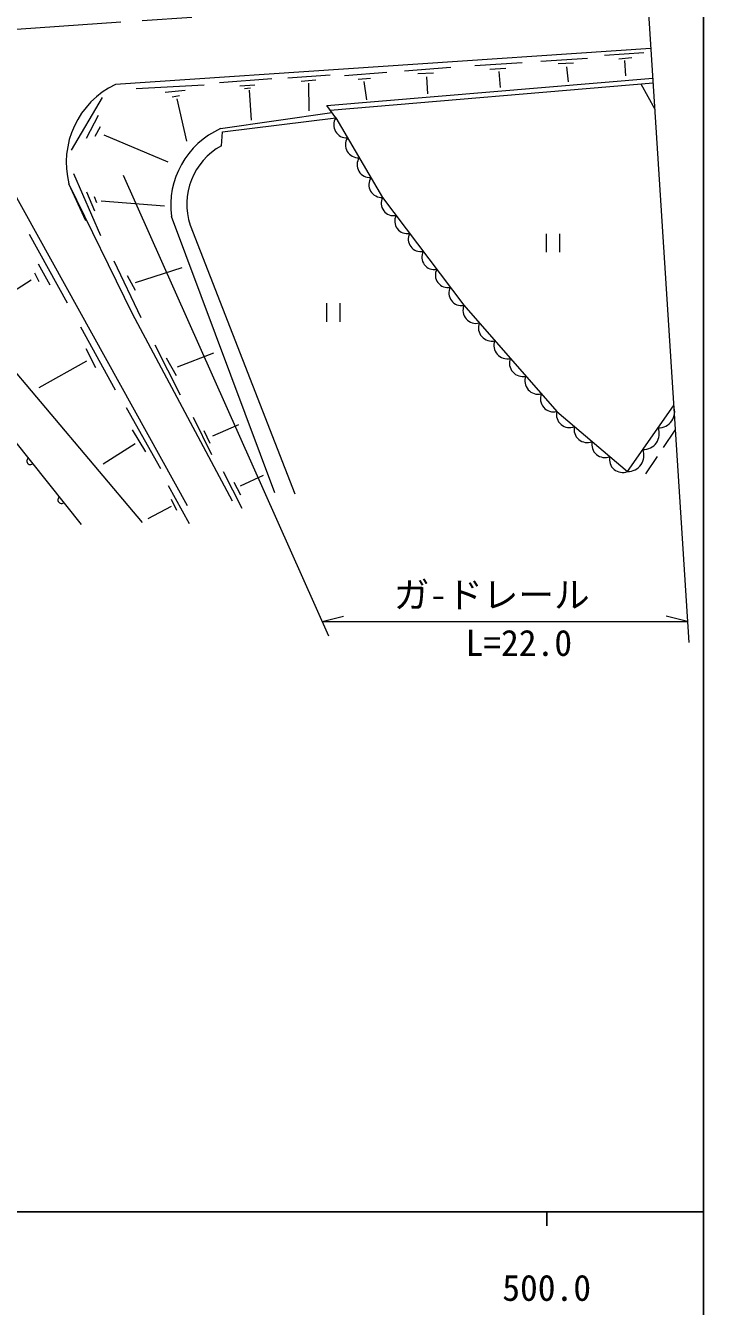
# Model space of a CAD drawing. Units: millimetres, scale not verified. Extents: x 40000 to 680000, y 20000 to 380000.
# Drawn here: x 531428 to 579000, y 198357 to 288198 of the extents above; entities that cross this region are included whole.
import ezdxf
from ezdxf.enums import TextEntityAlignment as Align

# ---------------------------------------------------------------- set-up
doc = ezdxf.new("R2010")
doc.units = ezdxf.units.MM
doc.header["$LTSCALE"] = 1000
doc.linetypes.add('CHAIN', pattern=[18.5, 12, -1.5, 3.5, -1.5])
for name, color, linetype, lineweight in [('M-BGD', 7, 'Continuous', 13), ('M-BMK', 2, 'CHAIN', 13), ('M-BMK-SRVR', 3, 'Continuous', 13), ('M-STR-HTXT', 7, 'Continuous', 13), ('M-TTL-BAND', 7, 'Continuous', 25)]:
    doc.layers.add(name, color=color, linetype=linetype, lineweight=lineweight)
doc.styles.add('ＭＳ ゴシック', font='')
doc.styles.get('ＭＳ ゴシック').set_extended_font_data('MS Gothic')

msp = doc.modelspace()

# ---------------------------------------------------------------- linework, layer by layer
at = {"layer": 'M-BGD'}
for p, q in [((575311, 286589), (537729, 284063)), ((567592, 285715), (570866, 285912)), ((572058, 286132), (574822, 286301)), ((573075, 285875), (573980, 285951)), ((573466, 285746), (573536, 284677)), ((553813, 284702), (556793, 284938)), ((558025, 285037), (561285, 285274)), ((558954, 284827), (560050, 284897)), ((562961, 285390), (566287, 285600)), ((564013, 285153), (565130, 285219)), ((564644, 284969), (564736, 283852)), ((568802, 285531), (569893, 285584)), ((569399, 285308), (569498, 284256)), ((539191, 283789), (543959, 284043)), ((545044, 284204), (548705, 284491)), ((546461, 283966), (547513, 284044)), ((549836, 284544), (552807, 284746)), ((550774, 284299), (551808, 284404)), ((551291, 284150), (551317, 282212)), ((552582, 282601), (575444, 284506)), ((552810, 282277), (575464, 284194)), ((554769, 284448), (555628, 284518)), ((555172, 284281), (555347, 283001)), ((559559, 284608), (559638, 283407)), ((574604, 284122), (575582, 282341)), ((534655, 279467), (536814, 283145)), ((541225, 283526), (542618, 283666)), ((541724, 283211), (542233, 283298)), ((542040, 283070), (542721, 280092)), ((546786, 283790), (547206, 283834)), ((547119, 283668), (547268, 281573)), ((512107, 282272), (535326, 253193)), ((545111, 280974), (552925, 282113)), ((553200, 281720), (552582, 282601)), ((535710, 280305), (536538, 281922)), ((545259, 280747), (553200, 281720)), ((528226, 280757), (542761, 254531)), ((536315, 280436), (536696, 281120)), ((536919, 280541), (541416, 278635)), ((545172, 279774), (545259, 280747)), ((534789, 277823), (536683, 273471)), ((535646, 274494), (534471, 277089)), ((538940, 267979), (534471, 277089)), ((535697, 276535), (536275, 275207)), ((536249, 276219), (536407, 275785)), ((536735, 275903), (541179, 275562)), ((548931, 255414), (541660, 274808)), ((542972, 274199), (550321, 255355)), ((531682, 273574), (534344, 268742)), ((567954, 273603), (567954, 272303)), ((568929, 272303), (568929, 273603)), ((532313, 271484), (533121, 270004)), ((537626, 271709), (539506, 267726)), ((532056, 270852), (532352, 270241)), ((538546, 270671), (539112, 269632)), ((539138, 270171), (542412, 271236)), ((539642, 253338), (525912, 269595)), ((531820, 270340), (528664, 268308)), ((552542, 268722), (552542, 267422)), ((553517, 267422), (553517, 268722)), ((545959, 254840), (538940, 267979)), ((535273, 267078), (537719, 262660)), ((535654, 265553), (536338, 264211)), ((540492, 265799), (542267, 262289)), ((542090, 264261), (544634, 265247)), ((535694, 264658), (532354, 262778)), ((541301, 264892), (541991, 263650)), ((538484, 261411), (540890, 257125)), ((543180, 260739), (544469, 258122)), ((538905, 259846), (539852, 258295)), ((543943, 259792), (544364, 258911)), ((544561, 259424), (546389, 260213)), ((576197, 258600), (577021, 259817)), ((539129, 258873), (536867, 257440)), ((574952, 256763), (575776, 257979)), ((546638, 254323), (545324, 256900)), ((546047, 256163), (546520, 255282)), ((546507, 255913), (548137, 256663)), ((541426, 255948), (542899, 253266)), ((541650, 254476), (540006, 253595)), ((541637, 254975), (542031, 254199))]:
    msp.add_line(p, q, dxfattribs=at)
msp.add_lwpolyline([(553200, 281720), (556485, 276146), (562187, 268581), (568710, 261126), (573673, 256925), (576912, 261519)], dxfattribs=at)
for centre, radius, start, end in [((540337, 278596), 6056, 115.50245, 194.4153), ((553959, 281229), 904, 147.06353, 273.96854), ((547551, 275560), 5939, 114.2569, 187.27149), ((554780, 279835), 904, 147.06353, 273.96854), ((547457, 275650), 4714, 118.99368, 197.93258), ((555601, 278442), 904, 147.06353, 273.96854), ((556423, 277048), 904, 147.06353, 273.96854), ((557258, 275741), 873, 152.30979, 281.69837), ((558209, 274480), 873, 152.30979, 281.69837), ((559159, 273219), 873, 152.30979, 281.69837), ((560109, 271958), 873, 152.30979, 281.69837), ((561060, 270697), 873, 152.30979, 281.69837), ((562010, 269436), 873, 152.30979, 281.69837), ((563055, 268244), 931, 158.77814, 283.59371), ((564143, 267001), 931, 158.77814, 283.59371), ((565230, 265759), 931, 158.77814, 283.59371), ((566317, 264516), 931, 158.77814, 283.59371), ((567404, 263274), 931, 158.77814, 283.59371), ((568491, 262031), 931, 158.77814, 283.59371), ((575859, 261115), 1128, 268.63176, 20.98905), ((569596, 260914), 910, 166.55035, 292.95397), ((570836, 259864), 910, 166.55035, 292.95397), ((574779, 259584), 1128, 268.63176, 20.98905), ((572077, 258814), 910, 166.55035, 292.95397), ((531762, 257656), 250, 128.60733, 308.60733), ((573317, 257764), 910, 166.55035, 292.95397), ((573699, 258053), 1128, 268.63176, 20.98905), ((533946, 254921), 250, 128.60733, 308.60733)]:
    msp.add_arc(centre, radius, start, end, dxfattribs=at)
at = {"layer": 'M-BMK'}
msp.add_line((575032, 290959), (474841, 284110), dxfattribs=at)
at = {"layer": 'M-BMK-SRVR'}
msp.add_line((575032, 290959), (577971, 244931), dxfattribs=at)
at = {"layer": 'M-STR-HTXT'}
for p, q in [((552710, 245362), (538307, 277693)), ((552251, 246393), (553751, 246768)), ((552251, 246393), (577878, 246393)), ((577878, 246393), (576378, 246768))]:
    msp.add_line(p, q, dxfattribs=at)
at = {"layer": 'M-TTL-BAND'}
for p, q in [((579000, 20000), (579000, 370000)), ((40000, 205000), (579000, 205000)), ((568000, 205000), (568000, 204000))]:
    msp.add_line(p, q, dxfattribs=at)

# ---------------------------------------------------------------- texts
at = {"layer": 'M-STR-HTXT', "style": 'ＭＳ ゴシック'}
for s, p in [('ガ-ドレール', (557269, 246806)), ('L=22.0', (562303, 243434))]:
    msp.add_text(s, height=1833, dxfattribs=at).set_placement(p, align=Align.BOTTOM_LEFT)
at = {"layer": 'M-TTL-BAND', "style": 'ＭＳ ゴシック'}
msp.add_text('500.0', height=1833, dxfattribs=at).set_placement((568000, 198195), align=Align.BOTTOM_CENTER)

doc.saveas('drawing.dxf')
